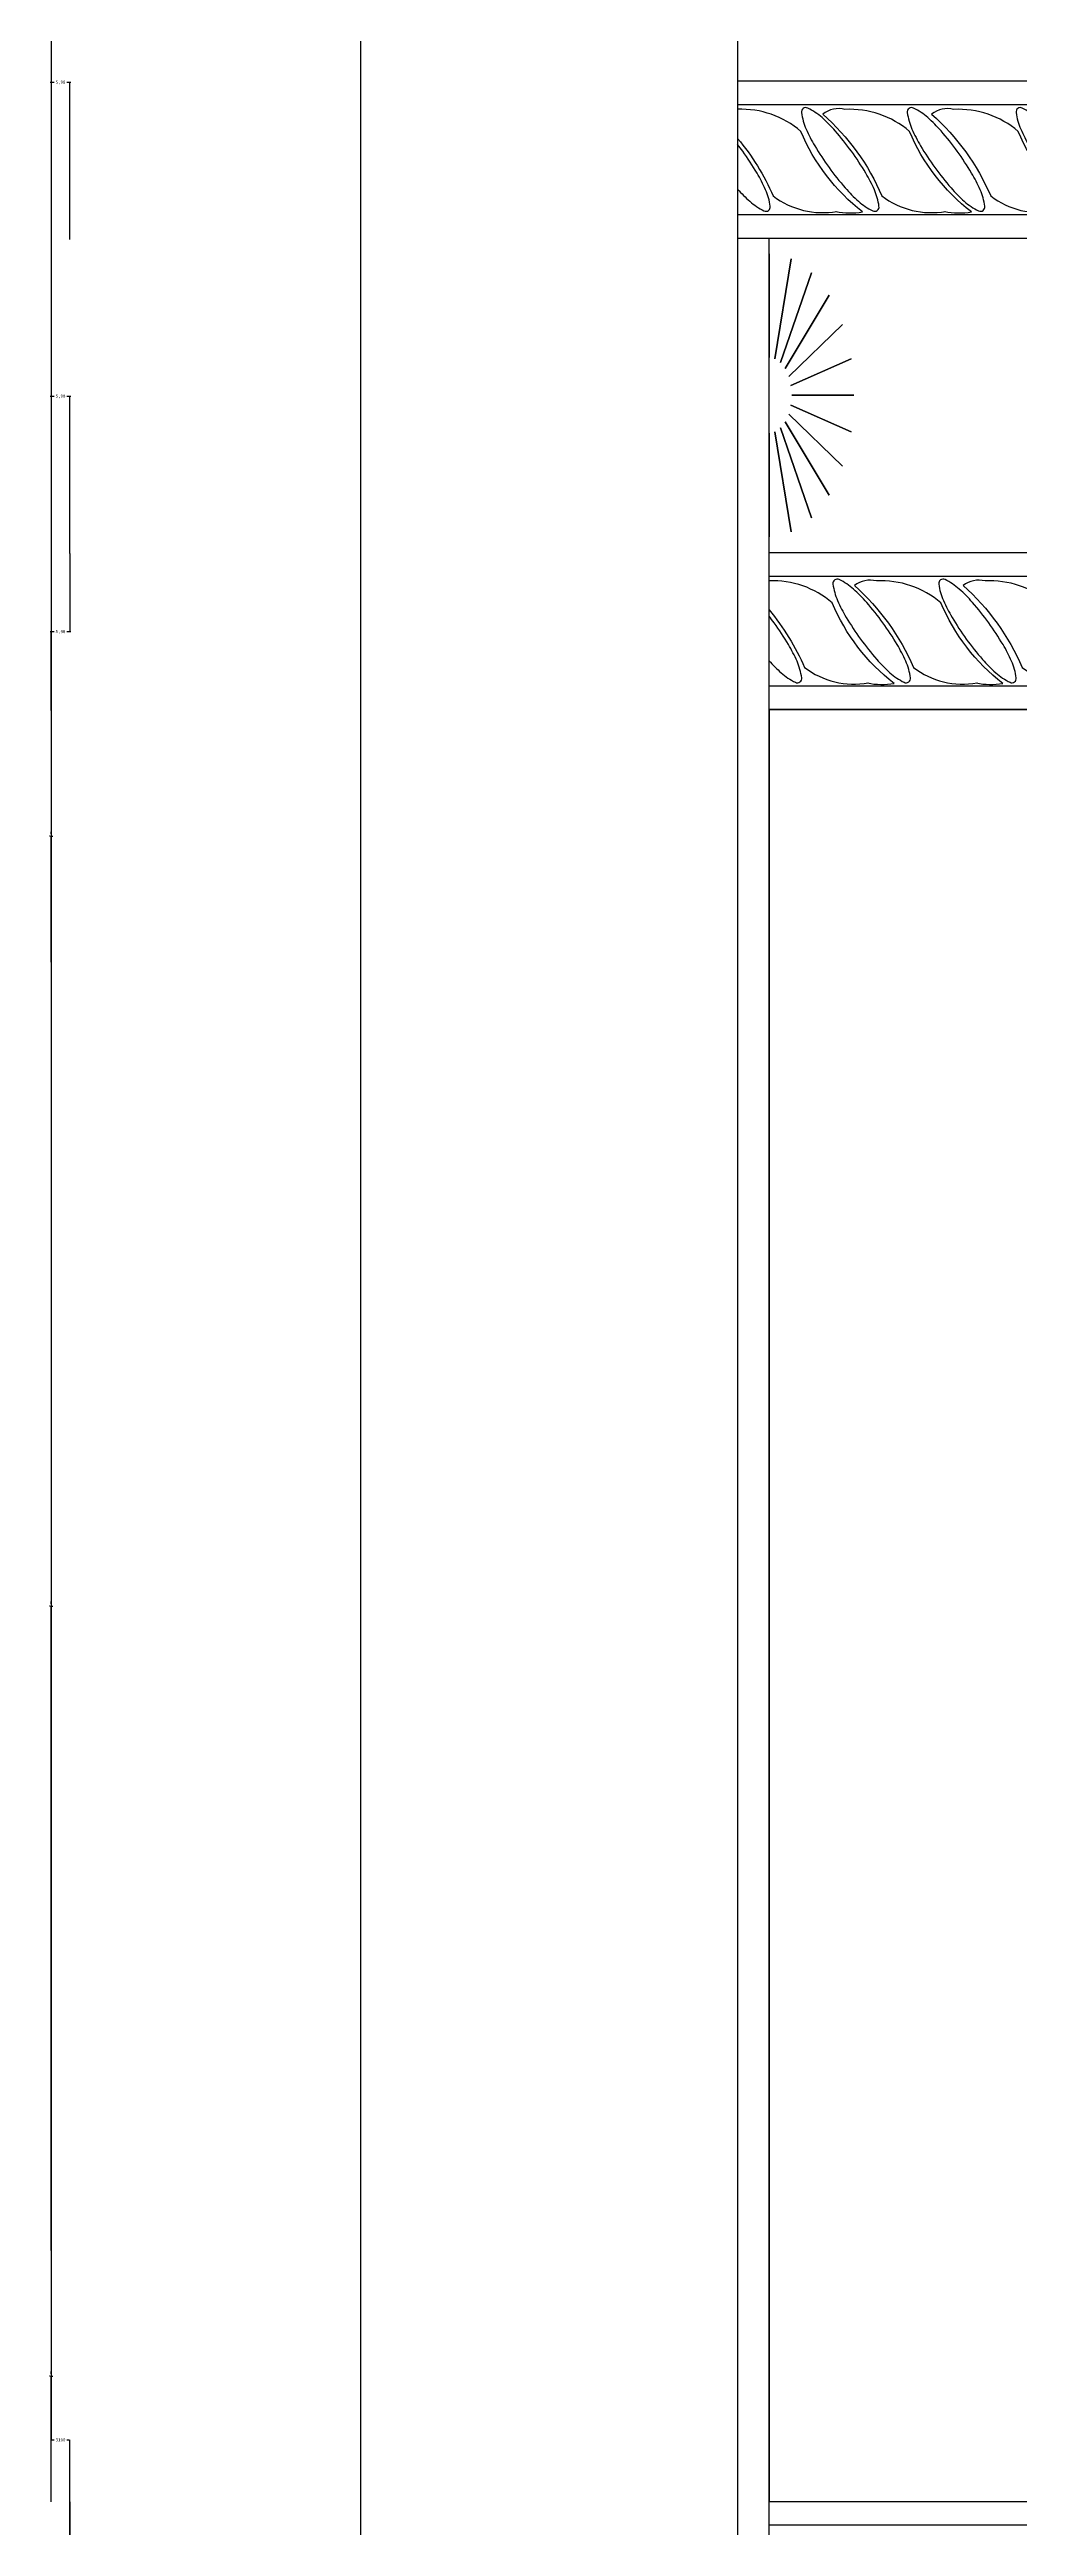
# Model space of a CAD drawing. Header units: metres. Extents: x 394 to 3676, y 649 to 5271.
# Drawn here: x 550 to 858, y 3528 to 4316 of the extents above; entities that cross this region are included whole.
import ezdxf

# ---------------------------------------------------------------- set-up
doc = ezdxf.new("R2010")
doc.units = ezdxf.units.M
for name, color, linetype in [('3', 3, 'Continuous'), ('4', 4, 'Continuous'), ('7', 7, 'Continuous'), ('BH', 3, 'Continuous'), ('DIM', 3, 'Continuous')]:
    doc.layers.add(name, color=color, linetype=linetype)
doc.dimstyles.get("Standard").update_dxf_attribs({"dimtxt": 2.5, "dimasz": 2.5, "dimexe": 1.25, "dimexo": 0.625, "dimtad": 1, "dimcen": 2.5, "dimazin": 3, "dimtfac": 1, "dimtmove": 0, "dimatfit": 3})

# ---------------------------------------------------------------- blocks, each defined once
blk = doc.blocks.new('*D18')
for p, q in [((550.14, 5104.64), (550.14, 3555.08)), ((550.39, 3555.08), (551.13, 3555.08)), ((555.13, 3555.08), (555.87, 3555.08)), ((556.12, 2005.52), (556.12, 3555.08))]:
    blk.add_line(p, q)
at = {"layer": 'Defpoints'}
for p in [(550.14, 5104.64), (550.14, 3555.08), (556.12, 2005.52)]:
    blk.add_point(p, dxfattribs=at)
at = {"layer": 'DIM', "insert": (553.13, 3555.08), "char_height": 1, "attachment_point": 5}
blk.add_mtext('3100', dxfattribs=at)
blk = doc.blocks.new('*D38')
for p, q in [((550.14, 4025.23), (550.14, 3820.29)), ((549.89, 3820.29), (549.64, 3820.29)), ((550.14, 3615.35), (550.14, 3820.29)), ((550.14, 3820.29), (550.14, 3820.29)), ((550.39, 3820.29), (550.64, 3820.29))]:
    blk.add_line(p, q)
at = {"layer": 'Defpoints'}
for p in [(550.14, 4025.23), (550.14, 3820.29), (550.14, 3615.35)]:
    blk.add_point(p, dxfattribs=at)
at = {"layer": 'DIM', "insert": (550.14, 3821.415), "char_height": 1, "attachment_point": 5}
blk.add_mtext('0', dxfattribs=at)
blk = doc.blocks.new('*D41')
for p, q in [((556.12, 3535.35), (556.12, 3509.81)), ((551.13, 3509.81), (549.89, 3509.81)), ((550.14, 3485.35), (550.14, 3509.81)), ((556.37, 3509.81), (555.13, 3509.81))]:
    blk.add_line(p, q)
at = {"layer": 'Defpoints'}
for p in [(556.12, 3535.35), (556.12, 3509.81), (550.14, 3485.35)]:
    blk.add_point(p, dxfattribs=at)
at = {"layer": 'DIM', "insert": (553.13, 3509.81), "char_height": 1, "attachment_point": 5}
blk.add_mtext('5,98', dxfattribs=at)
blk = doc.blocks.new('*D44')
for p, q in [((550.14, 3615.35), (550.14, 3575.35)), ((549.89, 3575.35), (549.64, 3575.35)), ((550.14, 3535.35), (550.14, 3575.35)), ((550.14, 3575.35), (550.14, 3575.35)), ((550.39, 3575.35), (550.64, 3575.35))]:
    blk.add_line(p, q)
at = {"layer": 'Defpoints'}
for p in [(550.14, 3615.35), (550.14, 3575.35), (550.14, 3535.35)]:
    blk.add_point(p, dxfattribs=at)
at = {"layer": 'DIM', "insert": (550.14, 3576.475), "char_height": 1, "attachment_point": 5}
blk.add_mtext('0', dxfattribs=at)
blk = doc.blocks.new('*D47')
for p, q in [((550.14, 4354.97), (550.14, 4305.03)), ((551.13, 4305.03), (549.89, 4305.03)), ((556.37, 4305.03), (555.13, 4305.03)), ((556.12, 4255.1), (556.12, 4305.03))]:
    blk.add_line(p, q)
at = {"layer": 'Defpoints'}
for p in [(550.14, 4354.97), (556.12, 4305.03), (556.12, 4255.1)]:
    blk.add_point(p, dxfattribs=at)
at = {"layer": 'DIM', "insert": (553.13, 4305.03), "char_height": 1, "attachment_point": 5}
blk.add_mtext('5,98', dxfattribs=at)
blk = doc.blocks.new('*D48')
for p, q in [((556.12, 4155.23), (556.12, 4130.23)), ((551.13, 4130.23), (549.89, 4130.23)), ((550.14, 4105.23), (550.14, 4130.23)), ((556.37, 4130.23), (555.13, 4130.23))]:
    blk.add_line(p, q)
at = {"layer": 'Defpoints'}
for p in [(556.12, 4155.23), (556.12, 4130.23), (550.14, 4105.23)]:
    blk.add_point(p, dxfattribs=at)
at = {"layer": 'DIM', "insert": (553.13, 4130.23), "char_height": 1, "attachment_point": 5}
blk.add_mtext('5,98', dxfattribs=at)
blk = doc.blocks.new('*D49')
for p, q in [((550.14, 4105.23), (550.14, 4065.23)), ((549.89, 4065.23), (549.64, 4065.23)), ((550.14, 4025.23), (550.14, 4065.23)), ((550.14, 4065.23), (550.14, 4065.23)), ((550.39, 4065.23), (550.64, 4065.23))]:
    blk.add_line(p, q)
at = {"layer": 'Defpoints'}
for p in [(550.14, 4105.23), (550.14, 4065.23), (550.14, 4025.23)]:
    blk.add_point(p, dxfattribs=at)
at = {"layer": 'DIM', "insert": (550.14, 4066.355), "char_height": 1, "attachment_point": 5}
blk.add_mtext('0', dxfattribs=at)
blk = doc.blocks.new('*D50')
for p, q in [((550.14, 4255.1), (550.14, 4205.16)), ((551.13, 4205.16), (549.89, 4205.16)), ((556.37, 4205.16), (555.13, 4205.16)), ((556.12, 4155.23), (556.12, 4205.16))]:
    blk.add_line(p, q)
at = {"layer": 'Defpoints'}
for p in [(550.14, 4255.1), (556.12, 4205.16), (556.12, 4155.23)]:
    blk.add_point(p, dxfattribs=at)
at = {"layer": 'DIM', "insert": (553.13, 4205.16), "char_height": 1, "attachment_point": 5}
blk.add_mtext('5,98', dxfattribs=at)

msp = doc.modelspace()

# ---------------------------------------------------------------- linework, layer by layer
at = {"layer": '3'}
for p, q in [((778.51, 2015.52), (778.51, 4255.52)), ((778.51, 4217.52), (778.51, 4250.52)), ((778.51, 4250.52), (778.51, 4217.52)), ((785.5, 4248.98), (780.38, 4217.11)), ((780.38, 4217.11), (785.5, 4248.98)), ((792.01, 4244.49), (782.11, 4215.91)), ((782.11, 4215.91), (792.01, 4244.49)), ((797.61, 4237.34), (783.6, 4214)), ((783.6, 4214), (797.61, 4237.34)), ((801.9, 4228.02), (784.75, 4211.52)), ((784.75, 4211.52), (801.9, 4228.02)), ((804.59, 4217.17), (785.47, 4208.62)), ((785.47, 4208.62), (804.59, 4217.17)), ((804.59, 4193.87), (785.47, 4202.41)), ((785.47, 4202.41), (804.59, 4193.87)), ((805.51, 4205.52), (785.71, 4205.52)), ((785.71, 4205.52), (805.51, 4205.52)), ((778.51, 4160.52), (778.51, 4193.52)), ((778.51, 4193.52), (778.51, 4160.52)), ((780.38, 4193.93), (785.5, 4162.05)), ((785.5, 4162.05), (780.38, 4193.93)), ((792.01, 4166.55), (782.11, 4195.13)), ((782.11, 4195.13), (792.01, 4166.55)), ((783.6, 4197.03), (797.61, 4173.7)), ((797.61, 4173.7), (783.6, 4197.03)), ((784.75, 4199.52), (801.9, 4183.02)), ((801.9, 4183.02), (784.75, 4199.52))]:
    msp.add_line(p, q, dxfattribs=at)
at = {"layer": '4'}
msp.add_line((778.51, 4105.52), (1958.51, 4105.52), dxfattribs=at)
msp.add_lwpolyline([(648.51, 2005.52), (2088.51, 2005.52), (2088.51, 4969.23, 0.19), (648.51, 4969.23), (648.51, 2005.52)], format="xyb", close=True, dxfattribs=at)
msp.add_lwpolyline([(1968.51, 2005.52), (1968.51, 4885.52, 0.17), (768.51, 4885.52), (768.51, 2005.52)], format="xyb", dxfattribs=at)
at = {"layer": '7'}
for p, q in [((768.51, 4305.52), (1968.51, 4305.52)), ((768.51, 4255.52), (1968.51, 4255.52)), ((778.51, 4155.52), (1958.51, 4155.52)), ((778.51, 4105.52), (1958.51, 4105.52)), ((778.51, 3535.52), (1958.51, 3535.52))]:
    msp.add_line(p, q, dxfattribs=at)
msp.add_lwpolyline([(778.51, 3535.52), (1348.51, 3535.52), (1348.51, 4105.52), (778.51, 4105.52)], close=True, dxfattribs=at)
at = {"layer": 'BH'}
for p, q in [((768.51, 4298.02), (1968.51, 4298.02)), ((768.51, 4263.05), (1346.01, 4263.05)), ((778.51, 4148.02), (1958.51, 4148.02)), ((778.51, 4113.05), (1356.01, 4113.05)), ((778.51, 3528.02), (1958.51, 3528.02))]:
    msp.add_line(p, q, dxfattribs=at)
for points in [[(799.77, 4264.03, 0.1), (808.26, 4263.88, -0.13), (788.6, 4289.49, 0.19), (768.51, 4296.51, 0.19)], [(834.36, 4264.03, 0.1), (842.85, 4263.88, -0.13), (823.19, 4289.49, 0.19), (802.63, 4296.48, 0.23), (795.63, 4294.99, -0.11), (814.4, 4268.94, 0.21), (834.65, 4264.03)], [(868.95, 4264.03, 0.1), (877.44, 4263.88, -0.13), (857.78, 4289.49, 0.19), (837.22, 4296.48, 0.23), (830.22, 4294.99, -0.11), (848.99, 4268.94, 0.21), (869.24, 4264.03)], [(768.51, 4287.25, -0.07), (779.81, 4268.94, 0.21), (800.06, 4264.03)], [(768.51, 4271.08, 0.03), (772.35, 4267.25, 0.07), (776.89, 4264.21, 0.28), (778.32, 4264.33, 0.28), (778.88, 4265.65, 0.07), (777.4, 4270.91, 0.03), (774.67, 4276.23, 0.02), (770.12, 4283.14, 0.01), (768.51, 4285.29, 0.01)], [(809.77, 4114.03, 0.1), (818.26, 4113.88, -0.13), (798.6, 4139.49, 0.19), (778.51, 4146.51, 0.19)], [(844.36, 4114.03, 0.1), (852.85, 4113.88, -0.13), (833.19, 4139.49, 0.19), (812.63, 4146.48, 0.23), (805.63, 4144.99, -0.11), (824.4, 4118.94, 0.21), (844.65, 4114.03)], [(878.95, 4114.03, 0.1), (887.44, 4113.88, -0.13), (867.78, 4139.49, 0.19), (847.22, 4146.48, 0.23), (840.22, 4144.99, -0.11), (858.99, 4118.94, 0.21), (879.24, 4114.03)], [(778.51, 4137.25, -0.07), (789.81, 4118.94, 0.21), (810.06, 4114.03)], [(778.51, 4121.08, 0.03), (782.35, 4117.25, 0.07), (786.89, 4114.21, 0.28), (788.32, 4114.33, 0.28), (788.88, 4115.65, 0.07), (787.4, 4120.91, 0.03), (784.67, 4126.23, 0.02), (780.12, 4133.14, 0.01), (778.51, 4135.29, 0.01)]]:
    msp.add_lwpolyline(points, format="xyb", dxfattribs=at)
for points in [[(812.91, 4264.33, 0.28), (813.47, 4265.65, 0.07), (811.99, 4270.91, 0.03), (809.26, 4276.23, 0.02), (804.71, 4283.14, 0.02), (799.56, 4289.61, 0.03), (795.35, 4293.86, 0.07), (790.81, 4296.9, 0.28), (789.38, 4296.78, 0.28), (788.82, 4295.46, 0.07), (790.3, 4290.2, 0.03), (793.03, 4284.88, 0.02), (797.58, 4277.97, 0.02), (802.73, 4271.5, 0.03), (806.94, 4267.25, 0.07), (811.48, 4264.21, 0.28)], [(846.57, 4264.33, 0.28), (847.13, 4265.65, 0.07), (845.65, 4270.91, 0.03), (842.92, 4276.23, 0.02), (838.37, 4283.14, 0.02), (833.22, 4289.61, 0.03), (829.01, 4293.86, 0.07), (824.47, 4296.9, 0.28), (823.04, 4296.78, 0.28), (822.48, 4295.46, 0.07), (823.96, 4290.2, 0.03), (826.69, 4284.88, 0.02), (831.23, 4277.97, 0.02), (836.39, 4271.5, 0.03), (840.6, 4267.25, 0.07), (845.14, 4264.21, 0.28)], [(881.16, 4264.33, 0.28), (881.72, 4265.65, 0.07), (880.24, 4270.91, 0.03), (877.51, 4276.23, 0.02), (872.96, 4283.14, 0.02), (867.81, 4289.61, 0.03), (863.6, 4293.86, 0.07), (859.06, 4296.9, 0.28), (857.63, 4296.78, 0.28), (857.07, 4295.46, 0.07), (858.55, 4290.2, 0.03), (861.28, 4284.88, 0.02), (865.82, 4277.97, 0.02), (870.98, 4271.5, 0.03), (875.19, 4267.25, 0.07), (879.73, 4264.21, 0.28)], [(822.91, 4114.33, 0.28), (823.47, 4115.65, 0.07), (821.99, 4120.91, 0.03), (819.26, 4126.23, 0.02), (814.71, 4133.14, 0.02), (809.56, 4139.61, 0.03), (805.35, 4143.86, 0.07), (800.81, 4146.9, 0.28), (799.38, 4146.78, 0.28), (798.82, 4145.46, 0.07), (800.3, 4140.2, 0.03), (803.03, 4134.88, 0.02), (807.58, 4127.97, 0.02), (812.73, 4121.5, 0.03), (816.94, 4117.25, 0.07), (821.48, 4114.21, 0.28)], [(856.57, 4114.33, 0.28), (857.13, 4115.65, 0.07), (855.65, 4120.91, 0.03), (852.92, 4126.23, 0.02), (848.37, 4133.14, 0.02), (843.22, 4139.61, 0.03), (839.01, 4143.86, 0.07), (834.47, 4146.9, 0.28), (833.04, 4146.78, 0.28), (832.48, 4145.46, 0.07), (833.96, 4140.2, 0.03), (836.69, 4134.88, 0.02), (841.23, 4127.97, 0.02), (846.39, 4121.5, 0.03), (850.6, 4117.25, 0.07), (855.14, 4114.21, 0.28)]]:
    msp.add_lwpolyline(points, format="xyb", close=True, dxfattribs=at)

# ---------------------------------------------------------------- dimensions: what is measured, and where the dimension line sits
at = {"layer": 'DIM'}
dim = msp.add_linear_dim(base=(550.14, 3555.08), p1=(550.14, 5104.64), p2=(556.12, 2005.52), text='3100', dimstyle='Standard', dxfattribs=at)
dim.commit()
dim.dimension.update_dxf_attribs({"geometry": '*D18', "text_midpoint": (553.13, 3555.08)})
for base, p1, p2, picture, middle in [((556.12, 4305.03), (556.12, 4255.1), (550.14, 4354.97), '*D47', (553.13, 4305.03)), ((556.12, 4205.16), (556.12, 4155.23), (550.14, 4255.1), '*D50', (553.13, 4205.16)), ((556.12, 4130.23), (556.12, 4155.23), (550.14, 4105.23), '*D48', (553.13, 4130.23)), ((550.14, 4065.23), (550.14, 4025.23), (550.14, 4105.23), '*D49', (550.14, 4066.355)), ((550.14, 3820.29), (550.14, 4025.23), (550.14, 3615.35), '*D38', (550.14, 3821.415)), ((550.14, 3575.35), (550.14, 3615.35), (550.14, 3535.35), '*D44', (550.14, 3576.475)), ((556.12, 3509.81), (556.12, 3535.35), (550.14, 3485.35), '*D41', (553.13, 3509.81))]:
    dim = msp.add_linear_dim(base=base, p1=p1, p2=p2, dimstyle='Standard', dxfattribs=at)
    dim.commit()
    dim.dimension.update_dxf_attribs({"geometry": picture, "text_midpoint": middle})

doc.saveas('drawing.dxf')
